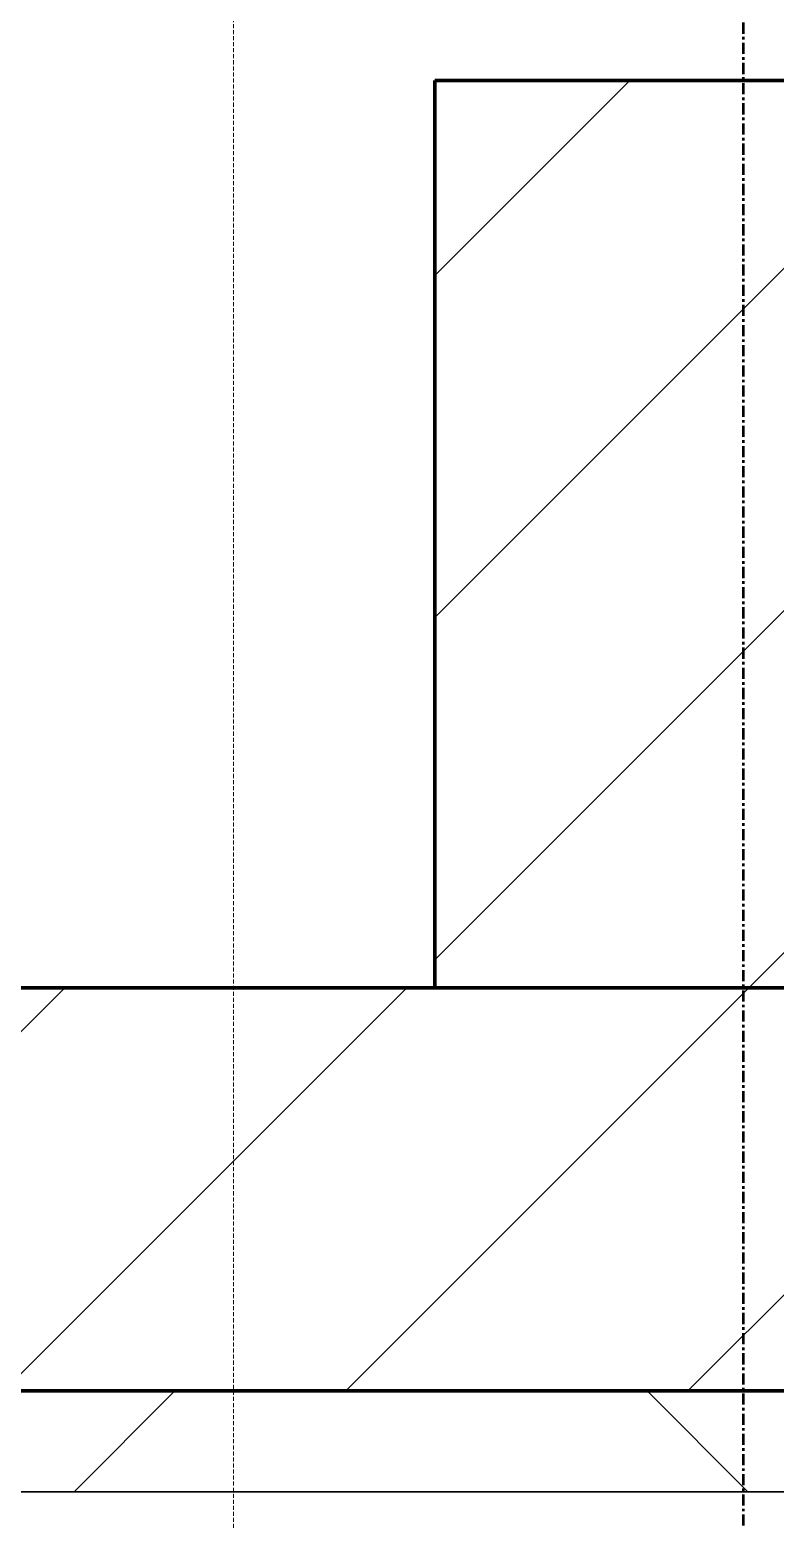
# Model space of a CAD drawing. Header units: millimetres. Extents: x -794326 to -715748, y -17796 to 22353.
# Drawn here: x -781683 to -781313, y 7880 to 8619 of the extents above; entities that cross this region are included whole.
import ezdxf

# ---------------------------------------------------------------- set-up
doc = ezdxf.new("R2010")
doc.units = ezdxf.units.MM
doc.linetypes.add('DPA_Grid _ Level 100', pattern=[10, 5.5, -1.6, 1.3, -1.6])
doc.linetypes.add('DPA_Hidden 50', pattern=[3, 2, -1])
for name, color, linetype, lineweight in [('A-DETL', 1, 'Continuous', 70), ('A-FLOR-E', 2, 'Continuous', 35), ('A-GLAZ-CURT', 2, 'Continuous', 9), ('A-WALL', 5, 'Continuous', 35), ('A-WALL-FNSH', 2, 'Continuous', 35), ('A-WALL-PATT', 1, 'Continuous', 35), ('G-ANNO-SECL', 3, 'Continuous', 9)]:
    doc.layers.add(name, color=color, linetype=linetype, lineweight=lineweight)
pattern_1 = [(45, (0, 0), (-84.852814, 84.852814), [])]

# ---------------------------------------------------------------- blocks, each defined once
blk = doc.blocks.new('PPLS-PP19_Custom Tile Pattern - Custom Tile Pattern-V72-4282-01 ENLARGED LOWER PLATFORM LEVEL - REFLECTED CEILING PLAN - SHEET 3')
at = {"layer": 'A-GLAZ-CURT'}
for p, q in [((-300, 0), (300, 0)), ((300, 0), (-300, 0)), ((195.99, 0), (213.31, 0)), ((213.31, 0), (195.99, 0)), ((230.06, 0), (300, 0)), ((-300, -50), (300, -50)), ((300, -50), (-300, -50))]:
    blk.add_line(p, q, dxfattribs=at)
for points, knots in [([(-97.72, 0), (-94.52, 0), (-81.76, 0), (-63.44, 0), (-54.4, 0), (-48.53, 0), (-30.79, 0), (-18.03, 0), (8.61, 0), (15.02, 0), (22.91, 0), (31, 0), (39.04, 0), (51.19, 0), (58.74, 0), (61.34, 0), (61.45, 0)], [-4718.623545, -4718.623545, -4718.623545, -4718.623545, -4542.524482, -4008.285538, -3689.699207, -3546.54457, -3315.260113, -2864.387349, -2439.246196, -2084.094819, -1956.422387, -1818.904206, -1645.594513, -1443.202566, -1228.752106, -1120.932285, -1120.932285, -1120.932285, -1120.932285]), ([(31.18, 0), (25.97, 0), (11.99, 0), (-16.92, 0), (-47.42, 0), (-65.77, 0), (-66.37, 0), (-66.38, 0)], [-4496.803627, -4496.803627, -4496.803627, -4496.803627, -4222.080604, -3745.412743, -2981.410125, -2542.574734, -2498.224237, -2498.224237, -2498.224237, -2498.224237]), ([(76.63, 0), (74.8, 0), (67.65, 0), (53.52, 0), (37, 0), (24.07, 0), (12.82, 0), (-2.9, 0), (-20.62, 0), (-32.81, 0), (-44.85, 0), (-51.43, 0), (-51.79, 0)], [-3095.572228, -3095.572228, -3095.572228, -3095.572228, -2950.589685, -2634.532728, -2313.748533, -2106.613311, -1925.670641, -1617.263037, -1290.787923, -1039.307308, -819.71621, -644.910881, -644.910881, -644.910881, -644.910881]), ([(-36.78, 0), (-32.43, 0), (-19.22, 0), (5.38, 0), (26.29, 0), (37.19, 0)], [-6191.144455, -6191.144455, -6191.144455, -6191.144455, -5862.463379, -5340.621928, -4772.340518, -4772.340518, -4772.340518, -4772.340518]), ([(70.61, 0), (66.16, 0), (55.8, 0), (39.61, 0), (24.74, 0), (2.64, 0), (-17.06, 0), (-27.64, 0), (-30.03, 0)], [-4647.237329, -4647.237329, -4647.237329, -4647.237329, -4326.416877, -4098.545751, -3766.694881, -3333.063701, -2994.501669, -2738.891688, -2738.891688, -2738.891688, -2738.891688]), ([(-29.81, 0), (-26.72, 0), (-17.56, 0), (5.99, 0), (22.06, 0), (34.35, 0), (37.01, 0), (37.47, 0)], [-2310.87466, -2310.87466, -2310.87466, -2310.87466, -2142.497158, -1716.209403, -1206.526904, -1089.329421, -1064.991888, -1064.991888, -1064.991888, -1064.991888]), ([(-15.19, 0), (-13.07, 0), (7.48, 0), (42.82, 0), (88.72, 0), (120.63, 0), (138.28, 0), (138.53, 0)], [-461.142613, -461.142613, -461.142613, -461.142613, -429.606584, -390.253598, -346.313304, -291.370682, -290.5735, -290.5735, -290.5735, -290.5735]), ([(103.09, 0), (101.08, 0), (86.31, 0), (63.34, 0), (35.84, 0), (12, 0), (3.08, 0), (-1.67, 0), (-2.25, 0)], [-375.435014, -375.435014, -375.435014, -375.435014, -369.147452, -330.153101, -307.516438, -285.83788, -246.234814, -234.646884, -234.646884, -234.646884, -234.646884]), ([(38.03, 0), (35.3, 0), (28.51, 0), (20.67, 0), (18.85, 0), (18.16, 0)], [-6258.595238, -6258.595238, -6258.595238, -6258.595238, -6135.05769, -5972.647715, -5832.674503, -5832.674503, -5832.674503, -5832.674503]), ([(27.44, 0), (27.9, 0), (29.54, 0), (34.2, 0), (37.37, 0), (37.96, 0)], [-5037.309798, -5037.309798, -5037.309798, -5037.309798, -4887.603822, -4705.298446, -4663.98823, -4663.98823, -4663.98823, -4663.98823]), ([(27.89, 0), (29.09, 0), (33.4, 0), (48.37, 0), (71.92, 0), (93.05, 0), (104.15, 0), (105.27, 0)], [-147.777612, -147.777612, -147.777612, -147.777612, -135.792042, -118.513713, -97.899267, -63.759246, -59.909843, -59.909843, -59.909843, -59.909843]), ([(53.18, 0), (53.06, 0), (52.22, 0), (44.99, 0), (36.46, 0), (30.82, 0)], [-622.740158, -622.740158, -622.740158, -622.740158, -566.066452, -360.610861, 0, 0, 0, 0]), ([(136.44, 0), (121.66, 0), (86.93, 0), (51.16, 0), (31.18, 0)], [-106.750556, -106.750556, -106.750556, -106.750556, -59.610984, 0, 0, 0, 0]), ([(37.25, 0), (36.63, 0), (35.79, 0), (35.54, 0), (35.54, 0)], [-321.97841, -321.97841, -321.97841, -321.97841, -319.318397, -317.489778, -317.489778, -317.489778, -317.489778]), ([(36.29, 0), (37.77, 0), (48.82, 0), (64.79, 0), (86.91, 0), (101.1, 0), (105.92, 0)], [-314.598523, -314.598523, -314.598523, -314.598523, -305.899624, -287.17622, -249.500363, -226.889445, -226.889445, -226.889445, -226.889445]), ([(105.9, 0), (105.6, 0), (94.19, 0), (76.86, 0), (57.82, 0), (46.51, 0), (42.06, 0), (38.79, 0), (37.96, 0)], [-403.060872, -403.060872, -403.060872, -403.060872, -401.860199, -357.622665, -341.267687, -334.000314, -326.15566, -322.93397, -322.93397, -322.93397, -322.93397]), ([(38.02, 0), (40.91, 0), (46.6, 0), (57.76, 0), (64.47, 0), (72.74, 0), (75.22, 0), (76.03, 0), (76.21, 0)], [-1055.080603, -1055.080603, -1055.080603, -1055.080603, -901.315459, -753.071572, -495.328968, -421.953223, -334.951786, -290.452333, -290.452333, -290.452333, -290.452333]), ([(38.03, 0), (41.57, 0), (54.28, 0), (70.92, 0), (82.12, 0), (83.66, 0)], [-4757.708352, -4757.708352, -4757.708352, -4757.708352, -4573.028122, -4094.177415, -3869.465285, -3869.465285, -3869.465285, -3869.465285]), ([(105.68, 0), (104.73, 0), (101.39, 0), (92.38, 0), (85.59, 0), (74.4, 0), (62.26, 0), (51.85, 0), (45.49, 0), (39.39, 0), (38.23, 0)], [-7805.49088, -7805.49088, -7805.49088, -7805.49088, -7723.759874, -7531.75727, -7135.649961, -6924.452779, -6738.82075, -6548.303034, -6314.283804, -6261.547629, -6261.547629, -6261.547629, -6261.547629]), ([(39.03, 0), (43.27, 0), (54.65, 0), (71.67, 0), (84.83, 0), (86.01, 0), (92.51, 0), (94.33, 0)], [-4639.627446, -4639.627446, -4639.627446, -4639.627446, -4353.683244, -3960.84581, -3759.045785, -3336.541051, -2783.776468, -2783.776468, -2783.776468, -2783.776468]), ([(61.47, 0), (61.47, 0), (61.21, 0), (54.61, 0), (53.71, 0), (53.56, 0)], [-1113.311073, -1113.311073, -1113.311073, -1113.311073, -1096.402191, -891.204116, -747.28819, -747.28819, -747.28819, -747.28819]), ([(76.22, 0), (75.58, 0), (73.64, 0), (71.05, 0), (70.61, 0)], [-193.634889, -193.634889, -193.634889, -193.634889, -31.537676, 0, 0, 0, 0]), ([(94.4, 0), (94.4, 0), (94.64, 0), (99.11, 0), (108.97, 0), (120.79, 0), (139.94, 0), (163.31, 0), (185.23, 0), (193.62, 0), (194.69, 0), (194.79, 0)], [-2348.345796, -2348.345796, -2348.345796, -2348.345796, -2310.419338, -2233.599744, -2052.234781, -1843.028543, -1530.39897, -1095.004608, -529.74427, -295.064701, -265.121568, -265.121568, -265.121568, -265.121568]), ([(157.9, 0), (156.77, 0), (151.67, 0), (143.29, 0), (134.04, 0), (126.24, 0), (118.6, 0), (114.23, 0), (111.98, 0), (106.03, 0), (105.46, 0), (105.36, 0)], [-10292.955006, -10292.955006, -10292.955006, -10292.955006, -10098.273015, -9847.788484, -9677.714971, -9567.007022, -9453.21225, -9220.200448, -9012.77275, -8966.157302, -8946.345076, -8946.345076, -8946.345076, -8946.345076]), ([(105.59, 0), (106.21, 0), (111.12, 0), (112.65, 0), (113.59, 0)], [-8898.549405, -8898.549405, -8898.549405, -8898.549405, -8814.835624, -8577.462505, -8577.462505, -8577.462505, -8577.462505]), ([(105.9, 0), (111.74, 0), (118.38, 0), (128.63, 0), (128.95, 0)], [-59.181621, -59.181621, -59.181621, -59.181621, -39.050993, -35.895543, -35.895543, -35.895543, -35.895543]), ([(114.39, 0), (114.2, 0), (112.52, 0), (109.3, 0), (105.91, 0)], [-8148.58938, -8148.58938, -8148.58938, -8148.58938, -8105.191388, -7812.317473, -7812.317473, -7812.317473, -7812.317473]), ([(168.37, 0), (167.68, 0), (162.47, 0), (147.16, 0), (119.85, 0), (105.98, 0)], [-543.375029, -543.375029, -543.375029, -543.375029, -530.793311, -458.593899, -403.157171, -403.157171, -403.157171, -403.157171]), ([(106.46, 0), (113.07, 0), (126.38, 0), (132.42, 0), (134.6, 0)], [-226.039875, -226.039875, -226.039875, -226.039875, -194.761443, -152.241002, -152.241002, -152.241002, -152.241002]), ([(129.02, 0), (129.02, 0), (124.41, 0), (122.35, 0), (115.9, 0), (110.41, 0), (106.86, 0)], [-35.386604, -35.386604, -35.386604, -35.386604, -31.430235, -22.807238, -15.488593, -3.99399, -3.99399, -3.99399, -3.99399]), ([(128.58, 0), (128.8, 0), (130.16, 0), (139.26, 0), (152.67, 0), (161.24, 0), (162.19, 0), (162.75, 0)], [-633.326174, -633.326174, -633.326174, -633.326174, -627.736123, -618.981161, -602.094757, -592.980799, -581.414464, -581.414464, -581.414464, -581.414464]), ([(137.1, 0), (136, 0), (133.64, 0), (129.87, 0), (129.11, 0)], [-670.405967, -670.405967, -670.405967, -670.405967, -651.020627, -640.742133, -640.742133, -640.742133, -640.742133]), ([(193.8, 0), (193.33, 0), (190.11, 0), (183.13, 0), (171, 0), (161.95, 0), (161.28, 0), (158.35, 0), (157.85, 0), (157.77, 0)], [-11665.349007, -11665.349007, -11665.349007, -11665.349007, -11565.880756, -11105.624034, -10839.086983, -10768.332124, -10666.779182, -10580.760289, -10550.278881, -10550.278881, -10550.278881, -10550.278881]), ([(300, 0), (286.53, 0), (254.22, 0), (207.11, 0), (177.41, 0), (159.34, 0), (158.33, 0), (158.3, 0)], [-285.253232, -285.253232, -285.253232, -285.253232, -244.693688, -187.987675, -143.776725, -129.632772, -123.352749, -123.352749, -123.352749, -123.352749]), ([(159.07, 0), (159.13, 0), (160.84, 0), (165.21, 0), (174.15, 0), (185.98, 0), (208.82, 0), (219.42, 0), (230.06, 0)], [-115.643202, -115.643202, -115.643202, -115.643202, -114.681583, -87.660824, -65.295536, -41.623857, -24.459831, 0, 0, 0, 0]), ([(162.75, 0), (165.4, 0), (170.91, 0), (172.61, 0), (172.61, 0)], [-111.264224, -111.264224, -111.264224, -111.264224, -56.742688, -19.085662, -19.085662, -19.085662, -19.085662]), ([(241, 0), (240.07, 0), (235.87, 0), (226.56, 0), (221.1, 0), (200.27, 0), (182.99, 0), (174.27, 0), (169.67, 0), (168.99, 0)], [-9463.29374, -9463.29374, -9463.29374, -9463.29374, -9406.094246, -9221.510254, -9016.44624, -8717.832359, -8253.978395, -8152.463617, -8069.855175, -8069.855175, -8069.855175, -8069.855175]), ([(215.22, 0), (214.62, 0), (210.55, 0), (203.98, 0), (187.54, 0), (175.3, 0), (169.49, 0)], [-203.825446, -203.825446, -203.825446, -203.825446, -198.527383, -184.406837, -162.427601, -142.916156, -142.916156, -142.916156, -142.916156]), ([(171.51, 0), (176.48, 0), (193.23, 0), (201.73, 0), (208.81, 0), (213.9, 0), (241.96, 0), (266.73, 0), (281.71, 0), (291.71, 0), (296.52, 0), (297.86, 0), (298.09, 0)], [-7971.819559, -7971.819559, -7971.819559, -7971.819559, -7784.112253, -7606.717214, -7289.299508, -7042.621073, -6582.165592, -6068.460911, -5766.029927, -5566.724884, -5280.360606, -5199.253518, -5199.253518, -5199.253518, -5199.253518]), ([(172.07, 0), (177.66, 0), (187.87, 0), (201.08, 0), (207.47, 0), (213.96, 0), (215.11, 0)], [-255.364076, -255.364076, -255.364076, -255.364076, -237.955587, -223.92608, -215.862851, -208.75215, -208.75215, -208.75215, -208.75215]), ([(241.64, 0), (236.06, 0), (226.29, 0), (219.94, 0), (219.02, 0)], [-11491.805621, -11491.805621, -11491.805621, -11491.805621, -11162.864862, -10856.732305, -10856.732305, -10856.732305, -10856.732305]), ([(219.9, 0), (220.86, 0), (226.71, 0), (236.55, 0), (241.71, 0)], [-10670.940496, -10670.940496, -10670.940496, -10670.940496, -10511.382485, -10046.504287, -10046.504287, -10046.504287, -10046.504287]), ([(247.1, 0), (246.76, 0), (245.56, 0), (243.33, 0), (241.75, 0)], [-9649.085549, -9649.085549, -9649.085549, -9649.085549, -9581.591397, -9479.115369, -9479.115369, -9479.115369, -9479.115369]), ([(300, 0), (288.22, 0), (268.61, 0), (249.23, 0), (242.41, 0)], [-12528.858583, -12528.858583, -12528.858583, -12528.858583, -11905.454923, -11507.003635, -11507.003635, -11507.003635, -11507.003635]), ([(242.54, 0), (243.55, 0), (245.31, 0), (246.54, 0), (246.96, 0)], [-10020.669166, -10020.669166, -10020.669166, -10020.669166, -9925.173265, -9834.877357, -9834.877357, -9834.877357, -9834.877357]), ([(284.76, 0), (284.76, 0), (285.09, 0), (287.47, 0), (293.59, 0), (297.76, 0), (300, 0)], [-4110.630118, -4110.630118, -4110.630118, -4110.630118, -4053.389046, -3959.664717, -3862.421465, -3746.95702, -3746.95702, -3746.95702, -3746.95702]), ([(297.38, 0), (295.84, 0), (291.62, 0), (285.38, 0), (284.87, 0)], [-4803.172655, -4803.172655, -4803.172655, -4803.172655, -4358.271401, -4143.037883, -4143.037883, -4143.037883, -4143.037883])]:
    blk.add_open_spline(points, degree=3, knots=knots, dxfattribs=at)
for points in [[(80.35, 0), (79.57, 0), (78.27, 0), (76.63, 0)], [(84.06, 0), (83.48, 0), (82.41, 0), (81.72, 0)], [(105.92, 0), (104.98, 0), (104.04, 0), (103.09, 0)], [(168.74, 0), (168.74, 0), (169.81, 0), (171.51, 0)], [(195.11, 0), (194.91, 0), (194.44, 0), (193.8, 0)]]:
    blk.add_open_spline(points, degree=3, dxfattribs=at)
blk = doc.blocks.new('PPLS-PP19_Custom Tile Pattern - Custom Tile Pattern-V73-4282-01 ENLARGED LOWER PLATFORM LEVEL - REFLECTED CEILING PLAN - SHEET 3')
at = {"layer": 'A-GLAZ-CURT'}
for p, q in [((-300, 0), (300, 0)), ((300, 0), (-300, 0)), ((-293.07, 0), (-275.75, 0)), ((-275.75, 0), (-293.07, 0)), ((-222.32, 0), (-205, 0)), ((-205, 0), (-222.32, 0)), ((-300, -50), (300, -50)), ((300, -50), (-300, -50))]:
    blk.add_line(p, q, dxfattribs=at)
at = {"layer": 'A-GLAZ-CURT', "flags": 128}
for points in [[(-300, 0), (-291.56, 0), (-283.3, 0), (-275.2, 0), (-267.26, 0), (-259.45, 0), (-251.77, 0), (-244.2, 0), (-236.74, 0), (-229.36, 0), (-222.59, 0)], [(-222.63, 0), (-229.72, 0), (-236.97, 0), (-244.39, 0), (-251.96, 0), (-259.67, 0), (-267.51, 0), (-275.48, 0), (-283.55, 0), (-291.73, 0), (-300, 0)], [(-155.53, 0), (-160.27, 0), (-164.95, 0), (-169.65, 0), (-174.47, 0), (-179.49, 0), (-184.81, 0), (-190.44, 0), (-196.37, 0), (-202.58, 0), (-209.04, 0), (-215.73, 0), (-222.59, 0)], [(-222.06, 0), (-214.83, 0), (-207.71, 0), (-200.76, 0), (-194.02, 0), (-187.54, 0), (-181.38, 0), (-175.58, 0), (-170.25, 0), (-165.64, 0), (-162.01, 0), (-159.53, 0), (-157.46, 0), (-154.78, 0)]]:
    blk.add_lwpolyline(points, dxfattribs=at)
at = {"layer": 'A-GLAZ-CURT'}
for points, knots in [([(-300, 0), (-284.65, 0), (-236.57, 0), (-174.61, 0), (-129.95, 0), (-110.8, 0), (-99.5, 0), (-91.46, 0)], [-5323.127839, -5323.127839, -5323.127839, -5323.127839, -4502.809032, -2700.551212, -1002.059161, -460.363443, 0, 0, 0, 0]), ([(-86.84, 0), (-99.86, 0), (-136.33, 0), (-202.69, 0), (-262.56, 0), (-294.48, 0), (-300, 0)], [-18764.589067, -18764.589067, -18764.589067, -18764.589067, -17136.203329, -15131.813646, -13729.592194, -13439.944408, -13439.944408, -13439.944408, -13439.944408]), ([(-154.57, 0), (-156.14, 0), (-161.05, 0), (-174.02, 0), (-185.59, 0), (-209.77, 0), (-232.01, 0), (-255.22, 0), (-262.59, 0), (-264.9, 0), (-265.4, 0)], [-2367.069215, -2367.069215, -2367.069215, -2367.069215, -2237.412286, -2029.680487, -1755.085331, -1400.429864, -858.079193, -543.655514, -208.940337, 0, 0, 0, 0]), ([(-258.6, 0), (-257.91, 0), (-254.26, 0), (-241.5, 0), (-229.92, 0), (-223.15, 0)], [-5722.54675, -5722.54675, -5722.54675, -5722.54675, -5657.471696, -5413.335975, -5031.232378, -5031.232378, -5031.232378, -5031.232378]), ([(-133.82, 0), (-135.51, 0), (-137.8, 0), (-149.31, 0), (-162.01, 0), (-177.91, 0), (-199.46, 0), (-216.65, 0), (-231.26, 0), (-233.46, 0), (-234, 0)], [-2731.647847, -2731.647847, -2731.647847, -2731.647847, -2418.507304, -2308.929706, -2113.765672, -1763.376603, -1422.553702, -978.033455, -846.069444, -682.911962, -682.911962, -682.911962, -682.911962]), ([(-233.49, 0), (-233.44, 0), (-232.38, 0), (-230.74, 0), (-225.3, 0), (-223.63, 0)], [-455.274641, -455.274641, -455.274641, -455.274641, -440.605512, -119.536984, 0, 0, 0, 0]), ([(-222.66, 0), (-218.56, 0), (-205.78, 0), (-188.58, 0), (-169.02, 0), (-152.12, 0), (-136.84, 0), (-127.33, 0), (-124.19, 0), (-123.43, 0), (-123.28, 0)], [-5440.71833, -5440.71833, -5440.71833, -5440.71833, -5161.076232, -4739.070012, -4465.409639, -4149.119819, -3839.893365, -3647.167523, -3488.92562, -3439.852845, -3439.852845, -3439.852845, -3439.852845]), ([(-222.59, 0), (-222.53, 0), (-219.22, 0), (-213.1, 0), (-200.2, 0), (-185.8, 0), (-171.77, 0), (-158.7, 0), (-157.22, 0)], [-5020.667061, -5020.667061, -5020.667061, -5020.667061, -5017.494783, -4832.723979, -4666.091899, -4349.945572, -4000.813434, -3840.635403, -3840.635403, -3840.635403, -3840.635403])]:
    blk.add_open_spline(points, degree=3, knots=knots, dxfattribs=at)

msp = doc.modelspace()

# ---------------------------------------------------------------- hatches: boundary and pattern name
at = {"layer": 'A-WALL-PATT', "lineweight": 9}
h = msp.add_hatch(dxfattribs=at)
h.set_pattern_fill('FP_2', color=256, style=0, pattern_type=2)
h.set_pattern_definition(pattern_1)
h.paths.add_polyline_path([(-781482.37, 8144.02), (-781282.37, 8144.02), (-781282.37, 8594.02), (-781482.37, 8594.02), (-781482.37, 8404.25)])
h = msp.add_hatch(dxfattribs=at)
h.set_pattern_fill('FP_2', color=256, style=0, pattern_type=2)
h.set_pattern_definition(pattern_1)
h.paths.add_polyline_path([(-767597.37, 7944.02), (-767597.37, 8144.02), (-783082.37, 8144.02), (-783082.37, 7944.02), (-780382.37, 7944.02), (-780382.37, 7994.02), (-779182.37, 7994.02), (-779182.37, 7944.02), (-767847.32, 7944.02)])
h = msp.add_hatch(dxfattribs=at)
h.set_pattern_fill('FP_3', color=256, style=0, pattern_type=2)
h.set_pattern_definition([(45, (0, 0), (-212.13203, 212.13203), []), (135, (0, 0), (-212.13203, -212.13203), [])])
h.paths.add_polyline_path([(-774897.32, 7894.02), (-774897.32, 7944.02), (-779182.37, 7944.02), (-779182.37, 7904.02), (-780238.41, 7904.02), (-780216.03, 7894.02), (-775279.41, 7894.02)])
h.paths.add_polyline_path([(-780357.37, 7894.02), (-780326.34, 7894.02), (-780348.72, 7904.02), (-780382.37, 7904.02), (-780382.37, 7944.02), (-783032.37, 7944.02), (-783032.37, 7894.02), (-780382.37, 7894.02)])

# ---------------------------------------------------------------- linework, layer by layer
at = {"layer": 'A-DETL', "color": 55, "linetype": 'DPA_Hidden 50', "lineweight": 9}
msp.add_line((-781582.37, 4774.02), (-781582.37, 11496.39), dxfattribs=at)
at = {"layer": 'A-FLOR-E'}
for p, q in [((-781482.37, 8144.02), (-781482.37, 8594.02)), ((-781482.37, 8594.02), (-778542.37, 8594.02)), ((-778542.37, 8594.02), (-781482.37, 8594.02)), ((-781482.37, 8594.02), (-781482.37, 8144.02)), ((-778542.37, 8144.02), (-781482.37, 8144.02)), ((-781482.37, 8144.02), (-778542.37, 8144.02))]:
    msp.add_line(p, q, dxfattribs=at)
at = {"layer": 'A-WALL', "color": 7, "lineweight": 70}
for p, q in [((-781482.37, 8144.02), (-781482.37, 8594.02)), ((-781482.37, 8594.02), (-781282.37, 8594.02)), ((-783082.37, 8144.02), (-780382.37, 8144.02)), ((-781282.37, 8144.02), (-781482.37, 8144.02)), ((-780382.37, 7944.02), (-783032.37, 7944.02)), ((-783032.37, 7944.02), (-780382.37, 7944.02))]:
    msp.add_line(p, q, dxfattribs=at)
at = {"layer": 'A-WALL-FNSH', "color": 250}
msp.add_line((-780382.37, 7894.02), (-783032.37, 7894.02), dxfattribs=at)
at = {"layer": 'G-ANNO-SECL', "linetype": 'DPA_Grid _ Level 100', "lineweight": 50}
msp.add_line((-781329.42, 20542.7), (-781329.42, -17449.28), dxfattribs=at)

# ---------------------------------------------------------------- block references
at = {"layer": 'A-GLAZ-CURT', "rotation": 180}
for name, p in [('PPLS-PP19_Custom Tile Pattern - Custom Tile Pattern-V73-4282-01 ENLARGED LOWER PLATFORM LEVEL - REFLECTED CEILING PLAN - SHEET 3', (-781882.37, 7894.02)), ('PPLS-PP19_Custom Tile Pattern - Custom Tile Pattern-V72-4282-01 ENLARGED LOWER PLATFORM LEVEL - REFLECTED CEILING PLAN - SHEET 3', (-781282.37, 7894.02))]:
    msp.add_blockref(name, p, dxfattribs=at)

doc.saveas('drawing.dxf')
